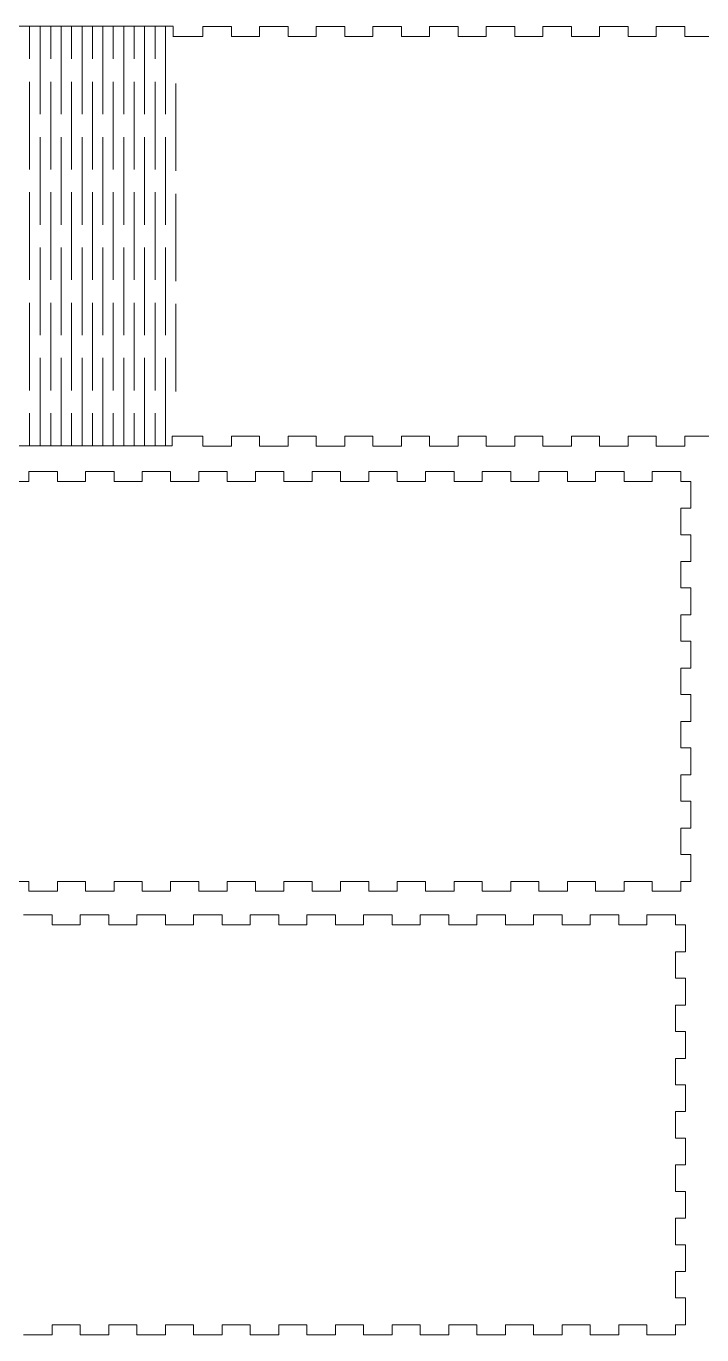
# Model space of a CAD drawing. Header units: millimetres. Extents: x -342 to 302, y -140 to 235.
# Drawn here: x -158.1 to 24.5, y -118.6 to 235 of the extents above; entities that cross this region are included whole.
import ezdxf

# ---------------------------------------------------------------- set-up
doc = ezdxf.new("R2010")
doc.units = ezdxf.units.MM
doc.header["$MEASUREMENT"] = 0
doc.layers.add('layer 1', color=7, linetype='Continuous')

msp = doc.modelspace()

# ---------------------------------------------------------------- linework, layer by layer
at = {"layer": 'layer 1', "lineweight": 9}
for points in [[(-118.3406, 234.9803), (-118.3406, 234.9803), (-299.1552, 234.9803), (-299.1552, 234.9803)], [(-110.3254, 234.9281), (-110.3254, 234.9281), (-110.3254, 232.2281), (-110.3254, 232.2281)], [(-102.6108, 234.9281), (-102.6108, 234.9281), (-110.3254, 234.9281), (-110.3254, 234.9281)], [(-102.6108, 232.2281), (-102.6108, 232.2281), (-102.6108, 234.9281), (-102.6108, 234.9281)], [(-95.0064, 234.9281), (-95.0064, 234.9281), (-95.0064, 232.2281), (-95.0064, 232.2281)], [(-87.2917, 234.9281), (-87.2917, 234.9281), (-95.0064, 234.9281), (-95.0064, 234.9281)], [(-87.2917, 232.2281), (-87.2917, 232.2281), (-87.2917, 234.9281), (-87.2917, 234.9281)], [(-79.687, 234.9281), (-79.687, 234.9281), (-79.687, 232.2281), (-79.687, 232.2281)], [(-71.9727, 234.9281), (-71.9727, 234.9281), (-79.687, 234.9281), (-79.687, 234.9281)], [(-71.9727, 232.2281), (-71.9727, 232.2281), (-71.9727, 234.9281), (-71.9727, 234.9281)], [(-64.3679, 234.9281), (-64.3679, 234.9281), (-64.3679, 232.2281), (-64.3679, 232.2281)], [(-56.6536, 234.9281), (-56.6536, 234.9281), (-64.3679, 234.9281), (-64.3679, 234.9281)], [(-56.6536, 232.2281), (-56.6536, 232.2281), (-56.6536, 234.9281), (-56.6536, 234.9281)], [(-49.0488, 234.9281), (-49.0488, 234.9281), (-49.0488, 232.2281), (-49.0488, 232.2281)], [(-41.3342, 234.9281), (-41.3342, 234.9281), (-49.0488, 234.9281), (-49.0488, 234.9281)], [(-41.3342, 232.2281), (-41.3342, 232.2281), (-41.3342, 234.9281), (-41.3342, 234.9281)], [(-33.7295, 234.9281), (-33.7295, 234.9281), (-33.7295, 232.2281), (-33.7295, 232.2281)], [(-26.0151, 234.9281), (-26.0151, 234.9281), (-33.7295, 234.9281), (-33.7295, 234.9281)], [(-26.0151, 232.2281), (-26.0151, 232.2281), (-26.0151, 234.9281), (-26.0151, 234.9281)], [(-18.4104, 234.9281), (-18.4104, 234.9281), (-18.4104, 232.2281), (-18.4104, 232.2281)], [(-10.6961, 234.9281), (-10.6961, 234.9281), (-18.4104, 234.9281), (-18.4104, 234.9281)], [(-10.6961, 232.2281), (-10.6961, 232.2281), (-10.6961, 234.9281), (-10.6961, 234.9281)], [(-3.0913, 234.9281), (-3.0913, 234.9281), (-3.0913, 232.2281), (-3.0913, 232.2281)], [(4.6233, 234.9281), (4.6233, 234.9281), (-3.0913, 234.9281), (-3.0913, 234.9281)], [(4.6233, 232.2281), (4.6233, 232.2281), (4.6233, 234.9281), (4.6233, 234.9281)], [(12.2277, 234.9281), (12.2277, 234.9281), (12.2277, 232.2281), (12.2277, 232.2281)], [(19.9423, 234.9281), (19.9423, 234.9281), (12.2277, 234.9281), (12.2277, 234.9281)], [(19.9423, 232.2281), (19.9423, 232.2281), (19.9423, 234.9281), (19.9423, 234.9281)], [(-110.3064, 232.2281), (-110.3064, 232.2281), (-118.3406, 232.2281), (-118.3406, 232.2281)], [(-95.0064, 232.2281), (-95.0064, 232.2281), (-102.6108, 232.2281), (-102.6108, 232.2281)], [(-79.687, 232.2281), (-79.687, 232.2281), (-87.2917, 232.2281), (-87.2917, 232.2281)], [(-64.3679, 232.2281), (-64.3679, 232.2281), (-71.9727, 232.2281), (-71.9727, 232.2281)], [(-49.0488, 232.2281), (-49.0488, 232.2281), (-56.6536, 232.2281), (-56.6536, 232.2281)], [(-33.7295, 232.2281), (-33.7295, 232.2281), (-41.3342, 232.2281), (-41.3342, 232.2281)], [(-18.4104, 232.2281), (-18.4104, 232.2281), (-26.0151, 232.2281), (-26.0151, 232.2281)], [(-3.0913, 232.2281), (-3.0913, 232.2281), (-10.6961, 232.2281), (-10.6961, 232.2281)], [(12.2277, 232.2281), (12.2277, 232.2281), (4.6233, 232.2281), (4.6233, 232.2281)], [(27.5471, 232.2281), (27.5471, 232.2281), (19.9423, 232.2281), (19.9423, 232.2281)], [(-118.5898, 124.2457), (-118.5898, 124.2457), (-110.3254, 124.2457), (-110.3254, 124.2457)], [(-110.3254, 124.1733), (-110.3254, 124.1733), (-110.3254, 121.4733), (-110.3254, 121.4733)], [(-102.6108, 121.4733), (-102.6108, 121.4733), (-102.6108, 124.1733), (-102.6108, 124.1733)], [(-102.6108, 124.1733), (-102.6108, 124.1733), (-95.0064, 124.1733), (-95.0064, 124.1733)], [(-95.0064, 124.1733), (-95.0064, 124.1733), (-95.0064, 121.4733), (-95.0064, 121.4733)], [(-87.2917, 121.4733), (-87.2917, 121.4733), (-87.2917, 124.1733), (-87.2917, 124.1733)], [(-87.2917, 124.1733), (-87.2917, 124.1733), (-79.687, 124.1733), (-79.687, 124.1733)], [(-79.687, 124.1733), (-79.687, 124.1733), (-79.687, 121.4733), (-79.687, 121.4733)], [(-71.9727, 121.4733), (-71.9727, 121.4733), (-71.9727, 124.1733), (-71.9727, 124.1733)], [(-71.9727, 124.1733), (-71.9727, 124.1733), (-64.3679, 124.1733), (-64.3679, 124.1733)], [(-64.3679, 124.1733), (-64.3679, 124.1733), (-64.3679, 121.4733), (-64.3679, 121.4733)], [(-56.6536, 121.4733), (-56.6536, 121.4733), (-56.6536, 124.1733), (-56.6536, 124.1733)], [(-56.6536, 124.1733), (-56.6536, 124.1733), (-49.0488, 124.1733), (-49.0488, 124.1733)], [(-49.0488, 124.1733), (-49.0488, 124.1733), (-49.0488, 121.4733), (-49.0488, 121.4733)], [(-41.3342, 121.4733), (-41.3342, 121.4733), (-41.3342, 124.1733), (-41.3342, 124.1733)], [(-41.3342, 124.1733), (-41.3342, 124.1733), (-33.7295, 124.1733), (-33.7295, 124.1733)], [(-33.7295, 124.1733), (-33.7295, 124.1733), (-33.7295, 121.4733), (-33.7295, 121.4733)], [(-26.0151, 121.4733), (-26.0151, 121.4733), (-26.0151, 124.1733), (-26.0151, 124.1733)], [(-26.0151, 124.1733), (-26.0151, 124.1733), (-18.4104, 124.1733), (-18.4104, 124.1733)], [(-18.4104, 124.1733), (-18.4104, 124.1733), (-18.4104, 121.4733), (-18.4104, 121.4733)], [(-10.6961, 121.4733), (-10.6961, 121.4733), (-10.6961, 124.1733), (-10.6961, 124.1733)], [(-10.6961, 124.1733), (-10.6961, 124.1733), (-3.0913, 124.1733), (-3.0913, 124.1733)], [(-3.0913, 124.1733), (-3.0913, 124.1733), (-3.0913, 121.4733), (-3.0913, 121.4733)], [(4.6233, 121.4733), (4.6233, 121.4733), (4.6233, 124.1733), (4.6233, 124.1733)], [(4.6233, 124.1733), (4.6233, 124.1733), (12.2277, 124.1733), (12.2277, 124.1733)], [(12.2277, 124.1733), (12.2277, 124.1733), (12.2277, 121.4733), (12.2277, 121.4733)], [(19.9423, 121.4733), (19.9423, 121.4733), (19.9423, 124.1733), (19.9423, 124.1733)], [(19.9423, 124.1733), (19.9423, 124.1733), (27.5471, 124.1733), (27.5471, 124.1733)], [(-299.1552, 121.6072), (-299.1552, 121.6072), (-118.5898, 121.6072), (-118.5898, 121.6072)], [(-110.3254, 121.4733), (-110.3254, 121.4733), (-102.6108, 121.4733), (-102.6108, 121.4733)], [(-95.0064, 121.4733), (-95.0064, 121.4733), (-87.2917, 121.4733), (-87.2917, 121.4733)], [(-79.687, 121.4733), (-79.687, 121.4733), (-71.9727, 121.4733), (-71.9727, 121.4733)], [(-64.3679, 121.4733), (-64.3679, 121.4733), (-56.6536, 121.4733), (-56.6536, 121.4733)], [(-49.0488, 121.4733), (-49.0488, 121.4733), (-41.3342, 121.4733), (-41.3342, 121.4733)], [(-33.7295, 121.4733), (-33.7295, 121.4733), (-26.0151, 121.4733), (-26.0151, 121.4733)], [(-18.4104, 121.4733), (-18.4104, 121.4733), (-10.6961, 121.4733), (-10.6961, 121.4733)], [(-3.0913, 121.4733), (-3.0913, 121.4733), (4.6233, 121.4733), (4.6233, 121.4733)], [(12.2277, 121.4733), (12.2277, 121.4733), (19.9423, 121.4733), (19.9423, 121.4733)], [(-157.3723, 114.6888), (-157.3723, 114.6888), (-149.6577, 114.6888), (-149.6577, 114.6888)], [(-157.3723, 111.9888), (-157.3723, 111.9888), (-157.3723, 114.6888), (-157.3723, 114.6888)], [(-149.6577, 114.6888), (-149.6577, 114.6888), (-149.6577, 111.9888), (-149.6577, 111.9888)], [(-142.0529, 114.6888), (-142.0529, 114.6888), (-134.3387, 114.6888), (-134.3387, 114.6888)], [(-142.0529, 111.9888), (-142.0529, 111.9888), (-142.0529, 114.6888), (-142.0529, 114.6888)], [(-134.3387, 114.6888), (-134.3387, 114.6888), (-134.3387, 111.9888), (-134.3387, 111.9888)], [(-126.7574, 114.6888), (-126.7574, 114.6888), (-119.0427, 114.6888), (-119.0427, 114.6888)], [(-126.7574, 111.9888), (-126.7574, 111.9888), (-126.7574, 114.6888), (-126.7574, 114.6888)], [(-119.0427, 114.6888), (-119.0427, 114.6888), (-119.0427, 111.9888), (-119.0427, 111.9888)], [(-111.4383, 114.6888), (-111.4383, 114.6888), (-103.7237, 114.6888), (-103.7237, 114.6888)], [(-111.4383, 111.9888), (-111.4383, 111.9888), (-111.4383, 114.6888), (-111.4383, 114.6888)], [(-103.7237, 114.6888), (-103.7237, 114.6888), (-103.7237, 111.9888), (-103.7237, 111.9888)], [(-96.1189, 114.6888), (-96.1189, 114.6888), (-88.4046, 114.6888), (-88.4046, 114.6888)], [(-96.1189, 111.9888), (-96.1189, 111.9888), (-96.1189, 114.6888), (-96.1189, 114.6888)], [(-88.4046, 114.6888), (-88.4046, 114.6888), (-88.4046, 111.9888), (-88.4046, 111.9888)], [(-80.7998, 114.6888), (-80.7998, 114.6888), (-73.0856, 114.6888), (-73.0856, 114.6888)], [(-80.7998, 111.9888), (-80.7998, 111.9888), (-80.7998, 114.6888), (-80.7998, 114.6888)], [(-73.0856, 114.6888), (-73.0856, 114.6888), (-73.0856, 111.9888), (-73.0856, 111.9888)], [(-65.4808, 114.6888), (-65.4808, 114.6888), (-57.7661, 114.6888), (-57.7661, 114.6888)], [(-65.4808, 111.9888), (-65.4808, 111.9888), (-65.4808, 114.6888), (-65.4808, 114.6888)], [(-57.7661, 114.6888), (-57.7661, 114.6888), (-57.7661, 111.9888), (-57.7661, 111.9888)], [(-50.1614, 114.6888), (-50.1614, 114.6888), (-42.4472, 114.6888), (-42.4472, 114.6888)], [(-50.1614, 111.9888), (-50.1614, 111.9888), (-50.1614, 114.6888), (-50.1614, 114.6888)], [(-42.4472, 114.6888), (-42.4472, 114.6888), (-42.4472, 111.9888), (-42.4472, 111.9888)], [(-34.8423, 114.6888), (-34.8423, 114.6888), (-27.1281, 114.6888), (-27.1281, 114.6888)], [(-34.8423, 111.9888), (-34.8423, 111.9888), (-34.8423, 114.6888), (-34.8423, 114.6888)], [(-27.1281, 114.6888), (-27.1281, 114.6888), (-27.1281, 111.9888), (-27.1281, 111.9888)], [(-19.5233, 114.6888), (-19.5233, 114.6888), (-11.8087, 114.6888), (-11.8087, 114.6888)], [(-19.5233, 111.9888), (-19.5233, 111.9888), (-19.5233, 114.6888), (-19.5233, 114.6888)], [(-11.8087, 114.6888), (-11.8087, 114.6888), (-11.8087, 111.9888), (-11.8087, 111.9888)], [(-4.2043, 114.6888), (-4.2043, 114.6888), (3.5104, 114.6888), (3.5104, 114.6888)], [(-4.2043, 111.9888), (-4.2043, 111.9888), (-4.2043, 114.6888), (-4.2043, 114.6888)], [(3.5104, 114.6888), (3.5104, 114.6888), (3.5104, 111.9888), (3.5104, 111.9888)], [(11.1152, 114.6888), (11.1152, 114.6888), (18.8294, 114.6888), (18.8294, 114.6888)], [(11.1152, 111.9888), (11.1152, 111.9888), (11.1152, 114.6888), (11.1152, 114.6888)], [(18.8294, 114.6888), (18.8294, 114.6888), (18.8294, 111.9888), (18.8294, 111.9888)], [(-164.9768, 111.9888), (-164.9768, 111.9888), (-157.3723, 111.9888), (-157.3723, 111.9888)], [(-149.6577, 111.9888), (-149.6577, 111.9888), (-142.0529, 111.9888), (-142.0529, 111.9888)], [(-134.3387, 111.9888), (-134.3387, 111.9888), (-126.7339, 111.9888), (-126.7339, 111.9888)], [(-119.0427, 111.9888), (-119.0427, 111.9888), (-111.4383, 111.9888), (-111.4383, 111.9888)], [(-103.7237, 111.9888), (-103.7237, 111.9888), (-96.1189, 111.9888), (-96.1189, 111.9888)], [(-88.4046, 111.9888), (-88.4046, 111.9888), (-80.7998, 111.9888), (-80.7998, 111.9888)], [(-73.0856, 111.9888), (-73.0856, 111.9888), (-65.4808, 111.9888), (-65.4808, 111.9888)], [(-57.7661, 111.9888), (-57.7661, 111.9888), (-50.1614, 111.9888), (-50.1614, 111.9888)], [(-42.4472, 111.9888), (-42.4472, 111.9888), (-34.8423, 111.9888), (-34.8423, 111.9888)], [(-27.1281, 111.9888), (-27.1281, 111.9888), (-19.5233, 111.9888), (-19.5233, 111.9888)], [(-11.8087, 111.9888), (-11.8087, 111.9888), (-4.2043, 111.9888), (-4.2043, 111.9888)], [(3.5104, 111.9888), (3.5104, 111.9888), (11.1152, 111.9888), (11.1152, 111.9888)], [(18.8294, 111.9888), (18.8294, 111.9888), (21.5294, 111.9888), (21.5294, 111.9888)], [(21.5294, 111.9888), (21.5294, 111.9888), (21.5294, 104.7339), (21.5294, 104.7339)], [(21.5294, 104.7339), (21.5294, 104.7339), (18.8294, 104.7339), (18.8294, 104.7339)], [(18.8294, 104.7339), (18.8294, 104.7339), (18.8294, 97.5889), (18.8294, 97.5889)], [(18.8294, 97.5889), (18.8294, 97.5889), (21.5294, 97.5889), (21.5294, 97.5889)], [(21.5294, 97.5889), (21.5294, 97.5889), (21.5294, 90.334), (21.5294, 90.334)], [(21.5294, 90.334), (21.5294, 90.334), (18.8294, 90.334), (18.8294, 90.334)], [(18.8294, 90.334), (18.8294, 90.334), (18.8294, 83.189), (18.8294, 83.189)], [(18.8294, 83.189), (18.8294, 83.189), (21.5294, 83.189), (21.5294, 83.189)], [(21.5294, 83.189), (21.5294, 83.189), (21.5294, 75.9341), (21.5294, 75.9341)], [(21.5294, 75.9341), (21.5294, 75.9341), (18.8294, 75.9341), (18.8294, 75.9341)], [(18.8294, 75.9341), (18.8294, 75.9341), (18.8294, 68.7888), (18.8294, 68.7888)], [(18.8294, 68.7888), (18.8294, 68.7888), (21.5294, 68.7888), (21.5294, 68.7888)], [(21.5294, 68.7888), (21.5294, 68.7888), (21.5294, 61.5342), (21.5294, 61.5342)], [(21.5294, 61.5342), (21.5294, 61.5342), (18.8294, 61.5342), (18.8294, 61.5342)], [(18.8294, 61.5342), (18.8294, 61.5342), (18.8294, 54.3889), (18.8294, 54.3889)], [(18.8294, 54.3889), (18.8294, 54.3889), (21.5294, 54.3889), (21.5294, 54.3889)], [(21.5294, 54.3889), (21.5294, 54.3889), (21.5294, 47.134), (21.5294, 47.134)], [(21.5294, 47.134), (21.5294, 47.134), (18.8294, 47.134), (18.8294, 47.134)], [(18.8294, 47.134), (18.8294, 47.134), (18.8294, 39.989), (18.8294, 39.989)], [(18.8294, 39.989), (18.8294, 39.989), (21.5294, 39.989), (21.5294, 39.989)], [(21.5294, 39.989), (21.5294, 39.989), (21.5294, 32.7341), (21.5294, 32.7341)], [(21.5294, 32.7341), (21.5294, 32.7341), (18.8294, 32.7341), (18.8294, 32.7341)], [(18.8294, 32.7341), (18.8294, 32.7341), (18.8294, 25.5888), (18.8294, 25.5888)], [(18.8294, 25.5888), (18.8294, 25.5888), (21.5294, 25.5888), (21.5294, 25.5888)], [(21.5294, 25.5888), (21.5294, 25.5888), (21.5294, 18.3342), (21.5294, 18.3342)], [(21.5294, 18.3342), (21.5294, 18.3342), (18.8294, 18.3342), (18.8294, 18.3342)], [(18.8294, 18.3342), (18.8294, 18.3342), (18.8294, 11.1889), (18.8294, 11.1889)], [(18.8294, 11.1889), (18.8294, 11.1889), (21.5294, 11.1889), (21.5294, 11.1889)], [(21.5294, 11.1889), (21.5294, 11.1889), (21.5294, 3.934), (21.5294, 3.934)], [(-157.3723, 3.934), (-157.3723, 3.934), (-164.9768, 3.934), (-164.9768, 3.934)], [(-157.3723, 1.234), (-157.3723, 1.234), (-157.3723, 3.934), (-157.3723, 3.934)], [(-142.0529, 3.934), (-142.0529, 3.934), (-149.6577, 3.934), (-149.6577, 3.934)], [(-149.6577, 3.934), (-149.6577, 3.934), (-149.6577, 1.234), (-149.6577, 1.234)], [(-142.0529, 1.234), (-142.0529, 1.234), (-142.0529, 3.934), (-142.0529, 3.934)], [(-126.7339, 3.934), (-126.7339, 3.934), (-134.3387, 3.934), (-134.3387, 3.934)], [(-134.3387, 3.934), (-134.3387, 3.934), (-134.3387, 1.234), (-134.3387, 1.234)], [(-126.7574, 1.234), (-126.7574, 1.234), (-126.7574, 3.934), (-126.7574, 3.934)], [(-111.4383, 3.934), (-111.4383, 3.934), (-119.0427, 3.934), (-119.0427, 3.934)], [(-119.0427, 3.934), (-119.0427, 3.934), (-119.0427, 1.234), (-119.0427, 1.234)], [(-111.4383, 1.234), (-111.4383, 1.234), (-111.4383, 3.934), (-111.4383, 3.934)], [(-96.1189, 3.934), (-96.1189, 3.934), (-103.7237, 3.934), (-103.7237, 3.934)], [(-103.7237, 3.934), (-103.7237, 3.934), (-103.7237, 1.234), (-103.7237, 1.234)], [(-96.1189, 1.234), (-96.1189, 1.234), (-96.1189, 3.934), (-96.1189, 3.934)], [(-80.7998, 3.934), (-80.7998, 3.934), (-88.4046, 3.934), (-88.4046, 3.934)], [(-88.4046, 3.934), (-88.4046, 3.934), (-88.4046, 1.234), (-88.4046, 1.234)], [(-80.7998, 1.234), (-80.7998, 1.234), (-80.7998, 3.934), (-80.7998, 3.934)], [(-65.4808, 3.934), (-65.4808, 3.934), (-73.0856, 3.934), (-73.0856, 3.934)], [(-73.0856, 3.934), (-73.0856, 3.934), (-73.0856, 1.234), (-73.0856, 1.234)], [(-65.4808, 1.234), (-65.4808, 1.234), (-65.4808, 3.934), (-65.4808, 3.934)], [(-50.1614, 3.934), (-50.1614, 3.934), (-57.7661, 3.934), (-57.7661, 3.934)], [(-57.7661, 3.934), (-57.7661, 3.934), (-57.7661, 1.234), (-57.7661, 1.234)], [(-50.1614, 1.234), (-50.1614, 1.234), (-50.1614, 3.934), (-50.1614, 3.934)], [(-34.8423, 3.934), (-34.8423, 3.934), (-42.4472, 3.934), (-42.4472, 3.934)], [(-42.4472, 3.934), (-42.4472, 3.934), (-42.4472, 1.234), (-42.4472, 1.234)], [(-34.8423, 1.234), (-34.8423, 1.234), (-34.8423, 3.934), (-34.8423, 3.934)], [(-19.5233, 3.934), (-19.5233, 3.934), (-27.1281, 3.934), (-27.1281, 3.934)], [(-27.1281, 3.934), (-27.1281, 3.934), (-27.1281, 1.234), (-27.1281, 1.234)], [(-19.5233, 1.234), (-19.5233, 1.234), (-19.5233, 3.934), (-19.5233, 3.934)], [(-4.2043, 3.934), (-4.2043, 3.934), (-11.8087, 3.934), (-11.8087, 3.934)], [(-11.8087, 3.934), (-11.8087, 3.934), (-11.8087, 1.234), (-11.8087, 1.234)], [(-4.2043, 1.234), (-4.2043, 1.234), (-4.2043, 3.934), (-4.2043, 3.934)], [(11.1152, 3.934), (11.1152, 3.934), (3.5104, 3.934), (3.5104, 3.934)], [(3.5104, 3.934), (3.5104, 3.934), (3.5104, 1.234), (3.5104, 1.234)], [(11.1152, 1.234), (11.1152, 1.234), (11.1152, 3.934), (11.1152, 3.934)], [(21.5294, 3.934), (21.5294, 3.934), (18.8294, 3.934), (18.8294, 3.934)], [(18.8294, 3.934), (18.8294, 3.934), (18.8294, 1.234), (18.8294, 1.234)], [(-149.6577, 1.234), (-149.6577, 1.234), (-157.3723, 1.234), (-157.3723, 1.234)], [(-134.3387, 1.234), (-134.3387, 1.234), (-142.0529, 1.234), (-142.0529, 1.234)], [(-119.0427, 1.234), (-119.0427, 1.234), (-126.7574, 1.234), (-126.7574, 1.234)], [(-103.7237, 1.234), (-103.7237, 1.234), (-111.4383, 1.234), (-111.4383, 1.234)], [(-88.4046, 1.234), (-88.4046, 1.234), (-96.1189, 1.234), (-96.1189, 1.234)], [(-73.0856, 1.234), (-73.0856, 1.234), (-80.7998, 1.234), (-80.7998, 1.234)], [(-57.7661, 1.234), (-57.7661, 1.234), (-65.4808, 1.234), (-65.4808, 1.234)], [(-42.4472, 1.234), (-42.4472, 1.234), (-50.1614, 1.234), (-50.1614, 1.234)], [(-27.1281, 1.234), (-27.1281, 1.234), (-34.8423, 1.234), (-34.8423, 1.234)], [(-11.8087, 1.234), (-11.8087, 1.234), (-19.5233, 1.234), (-19.5233, 1.234)], [(3.5104, 1.234), (3.5104, 1.234), (-4.2043, 1.234), (-4.2043, 1.234)], [(18.8294, 1.234), (18.8294, 1.234), (11.1152, 1.234), (11.1152, 1.234)], [(-151.0828, -5.1336), (-151.0828, -5.1336), (-158.7974, -5.1336), (-158.7974, -5.1336)], [(-151.0828, -7.8336), (-151.0828, -7.8336), (-151.0828, -5.1336), (-151.0828, -5.1336)], [(-143.4781, -5.1336), (-143.4781, -5.1336), (-143.4781, -7.8336), (-143.4781, -7.8336)], [(-135.7638, -5.1336), (-135.7638, -5.1336), (-143.4781, -5.1336), (-143.4781, -5.1336)], [(-135.7638, -7.8336), (-135.7638, -7.8336), (-135.7638, -5.1336), (-135.7638, -5.1336)], [(-128.1825, -5.1336), (-128.1825, -5.1336), (-128.1825, -7.8336), (-128.1825, -7.8336)], [(-120.4679, -5.1336), (-120.4679, -5.1336), (-128.1825, -5.1336), (-128.1825, -5.1336)], [(-120.4679, -7.8336), (-120.4679, -7.8336), (-120.4679, -5.1336), (-120.4679, -5.1336)], [(-112.8634, -5.1336), (-112.8634, -5.1336), (-112.8634, -7.8336), (-112.8634, -7.8336)], [(-105.1488, -5.1336), (-105.1488, -5.1336), (-112.8634, -5.1336), (-112.8634, -5.1336)], [(-105.1488, -7.8336), (-105.1488, -7.8336), (-105.1488, -5.1336), (-105.1488, -5.1336)], [(-97.5441, -5.1336), (-97.5441, -5.1336), (-97.5441, -7.8336), (-97.5441, -7.8336)], [(-89.8297, -5.1336), (-89.8297, -5.1336), (-97.5441, -5.1336), (-97.5441, -5.1336)], [(-89.8297, -7.8336), (-89.8297, -7.8336), (-89.8297, -5.1336), (-89.8297, -5.1336)], [(-82.225, -5.1336), (-82.225, -5.1336), (-82.225, -7.8336), (-82.225, -7.8336)], [(-74.5107, -5.1336), (-74.5107, -5.1336), (-82.225, -5.1336), (-82.225, -5.1336)], [(-74.5107, -7.8336), (-74.5107, -7.8336), (-74.5107, -5.1336), (-74.5107, -5.1336)], [(-66.9059, -5.1336), (-66.9059, -5.1336), (-66.9059, -7.8336), (-66.9059, -7.8336)], [(-59.1913, -5.1336), (-59.1913, -5.1336), (-66.9059, -5.1336), (-66.9059, -5.1336)], [(-59.1913, -7.8336), (-59.1913, -7.8336), (-59.1913, -5.1336), (-59.1913, -5.1336)], [(-51.5865, -5.1336), (-51.5865, -5.1336), (-51.5865, -7.8336), (-51.5865, -7.8336)], [(-43.8723, -5.1336), (-43.8723, -5.1336), (-51.5865, -5.1336), (-51.5865, -5.1336)], [(-43.8723, -7.8336), (-43.8723, -7.8336), (-43.8723, -5.1336), (-43.8723, -5.1336)], [(-36.2675, -5.1336), (-36.2675, -5.1336), (-36.2675, -7.8336), (-36.2675, -7.8336)], [(-28.5532, -5.1336), (-28.5532, -5.1336), (-36.2675, -5.1336), (-36.2675, -5.1336)], [(-28.5532, -7.8336), (-28.5532, -7.8336), (-28.5532, -5.1336), (-28.5532, -5.1336)], [(-20.9485, -5.1336), (-20.9485, -5.1336), (-20.9485, -7.8336), (-20.9485, -7.8336)], [(-13.2339, -5.1336), (-13.2339, -5.1336), (-20.9485, -5.1336), (-20.9485, -5.1336)], [(-13.2339, -7.8336), (-13.2339, -7.8336), (-13.2339, -5.1336), (-13.2339, -5.1336)], [(-5.6294, -5.1336), (-5.6294, -5.1336), (-5.6294, -7.8336), (-5.6294, -7.8336)], [(2.0852, -5.1336), (2.0852, -5.1336), (-5.6294, -5.1336), (-5.6294, -5.1336)], [(2.0852, -7.8336), (2.0852, -7.8336), (2.0852, -5.1336), (2.0852, -5.1336)], [(9.69, -5.1336), (9.69, -5.1336), (9.69, -7.8336), (9.69, -7.8336)], [(17.4043, -5.1336), (17.4043, -5.1336), (9.69, -5.1336), (9.69, -5.1336)], [(17.4043, -7.8336), (17.4043, -7.8336), (17.4043, -5.1336), (17.4043, -5.1336)], [(-143.4781, -7.8336), (-143.4781, -7.8336), (-151.0828, -7.8336), (-151.0828, -7.8336)], [(-128.159, -7.8336), (-128.159, -7.8336), (-135.7638, -7.8336), (-135.7638, -7.8336)], [(-112.8634, -7.8336), (-112.8634, -7.8336), (-120.4679, -7.8336), (-120.4679, -7.8336)], [(-97.5441, -7.8336), (-97.5441, -7.8336), (-105.1488, -7.8336), (-105.1488, -7.8336)], [(-82.225, -7.8336), (-82.225, -7.8336), (-89.8297, -7.8336), (-89.8297, -7.8336)], [(-66.9059, -7.8336), (-66.9059, -7.8336), (-74.5107, -7.8336), (-74.5107, -7.8336)], [(-51.5865, -7.8336), (-51.5865, -7.8336), (-59.1913, -7.8336), (-59.1913, -7.8336)], [(-36.2675, -7.8336), (-36.2675, -7.8336), (-43.8723, -7.8336), (-43.8723, -7.8336)], [(-20.9485, -7.8336), (-20.9485, -7.8336), (-28.5532, -7.8336), (-28.5532, -7.8336)], [(-5.6294, -7.8336), (-5.6294, -7.8336), (-13.2339, -7.8336), (-13.2339, -7.8336)], [(9.69, -7.8336), (9.69, -7.8336), (2.0852, -7.8336), (2.0852, -7.8336)], [(20.1043, -7.8336), (20.1043, -7.8336), (17.4043, -7.8336), (17.4043, -7.8336)], [(20.1043, -15.0885), (20.1043, -15.0885), (20.1043, -7.8336), (20.1043, -7.8336)], [(17.4043, -22.2338), (17.4043, -22.2338), (17.4043, -15.0885), (17.4043, -15.0885)], [(17.4043, -15.0885), (17.4043, -15.0885), (20.1043, -15.0885), (20.1043, -15.0885)], [(20.1043, -22.2338), (20.1043, -22.2338), (17.4043, -22.2338), (17.4043, -22.2338)], [(20.1043, -29.4885), (20.1043, -29.4885), (20.1043, -22.2338), (20.1043, -22.2338)], [(17.4043, -36.6337), (17.4043, -36.6337), (17.4043, -29.4885), (17.4043, -29.4885)], [(17.4043, -29.4885), (17.4043, -29.4885), (20.1043, -29.4885), (20.1043, -29.4885)], [(20.1043, -36.6337), (20.1043, -36.6337), (17.4043, -36.6337), (17.4043, -36.6337)], [(20.1043, -43.8886), (20.1043, -43.8886), (20.1043, -36.6337), (20.1043, -36.6337)], [(17.4043, -51.0337), (17.4043, -51.0337), (17.4043, -43.8886), (17.4043, -43.8886)], [(17.4043, -43.8886), (17.4043, -43.8886), (20.1043, -43.8886), (20.1043, -43.8886)], [(20.1043, -51.0337), (20.1043, -51.0337), (17.4043, -51.0337), (17.4043, -51.0337)], [(20.1043, -58.2886), (20.1043, -58.2886), (20.1043, -51.0337), (20.1043, -51.0337)], [(17.4043, -65.4338), (17.4043, -65.4338), (17.4043, -58.2886), (17.4043, -58.2886)], [(17.4043, -58.2886), (17.4043, -58.2886), (20.1043, -58.2886), (20.1043, -58.2886)], [(20.1043, -65.4338), (20.1043, -65.4338), (17.4043, -65.4338), (17.4043, -65.4338)], [(20.1043, -72.6885), (20.1043, -72.6885), (20.1043, -65.4338), (20.1043, -65.4338)], [(17.4043, -79.8337), (17.4043, -79.8337), (17.4043, -72.6885), (17.4043, -72.6885)], [(17.4043, -72.6885), (17.4043, -72.6885), (20.1043, -72.6885), (20.1043, -72.6885)], [(20.1043, -79.8337), (20.1043, -79.8337), (17.4043, -79.8337), (17.4043, -79.8337)], [(20.1043, -87.0886), (20.1043, -87.0886), (20.1043, -79.8337), (20.1043, -79.8337)], [(17.4043, -94.2337), (17.4043, -94.2337), (17.4043, -87.0886), (17.4043, -87.0886)], [(17.4043, -87.0886), (17.4043, -87.0886), (20.1043, -87.0886), (20.1043, -87.0886)], [(20.1043, -94.2337), (20.1043, -94.2337), (17.4043, -94.2337), (17.4043, -94.2337)], [(20.1043, -101.4886), (20.1043, -101.4886), (20.1043, -94.2337), (20.1043, -94.2337)], [(17.4043, -108.6336), (17.4043, -108.6336), (17.4043, -101.4886), (17.4043, -101.4886)], [(17.4043, -101.4886), (17.4043, -101.4886), (20.1043, -101.4886), (20.1043, -101.4886)], [(20.1043, -108.6336), (20.1043, -108.6336), (17.4043, -108.6336), (17.4043, -108.6336)], [(20.1043, -115.8885), (20.1043, -115.8885), (20.1043, -108.6336), (20.1043, -108.6336)], [(-151.0828, -118.5885), (-151.0828, -118.5885), (-151.0828, -115.8885), (-151.0828, -115.8885)], [(-151.0828, -115.8885), (-151.0828, -115.8885), (-143.4781, -115.8885), (-143.4781, -115.8885)], [(-143.4781, -115.8885), (-143.4781, -115.8885), (-143.4781, -118.5885), (-143.4781, -118.5885)], [(-135.7638, -118.5885), (-135.7638, -118.5885), (-135.7638, -115.8885), (-135.7638, -115.8885)], [(-135.7638, -115.8885), (-135.7638, -115.8885), (-128.159, -115.8885), (-128.159, -115.8885)], [(-128.1825, -115.8885), (-128.1825, -115.8885), (-128.1825, -118.5885), (-128.1825, -118.5885)], [(-120.4679, -118.5885), (-120.4679, -118.5885), (-120.4679, -115.8885), (-120.4679, -115.8885)], [(-120.4679, -115.8885), (-120.4679, -115.8885), (-112.8634, -115.8885), (-112.8634, -115.8885)], [(-112.8634, -115.8885), (-112.8634, -115.8885), (-112.8634, -118.5885), (-112.8634, -118.5885)], [(-105.1488, -118.5885), (-105.1488, -118.5885), (-105.1488, -115.8885), (-105.1488, -115.8885)], [(-105.1488, -115.8885), (-105.1488, -115.8885), (-97.5441, -115.8885), (-97.5441, -115.8885)], [(-97.5441, -115.8885), (-97.5441, -115.8885), (-97.5441, -118.5885), (-97.5441, -118.5885)], [(-89.8297, -118.5885), (-89.8297, -118.5885), (-89.8297, -115.8885), (-89.8297, -115.8885)], [(-89.8297, -115.8885), (-89.8297, -115.8885), (-82.225, -115.8885), (-82.225, -115.8885)], [(-82.225, -115.8885), (-82.225, -115.8885), (-82.225, -118.5885), (-82.225, -118.5885)], [(-74.5107, -118.5885), (-74.5107, -118.5885), (-74.5107, -115.8885), (-74.5107, -115.8885)], [(-74.5107, -115.8885), (-74.5107, -115.8885), (-66.9059, -115.8885), (-66.9059, -115.8885)], [(-66.9059, -115.8885), (-66.9059, -115.8885), (-66.9059, -118.5885), (-66.9059, -118.5885)], [(-59.1913, -118.5885), (-59.1913, -118.5885), (-59.1913, -115.8885), (-59.1913, -115.8885)], [(-59.1913, -115.8885), (-59.1913, -115.8885), (-51.5865, -115.8885), (-51.5865, -115.8885)], [(-51.5865, -115.8885), (-51.5865, -115.8885), (-51.5865, -118.5885), (-51.5865, -118.5885)], [(-43.8723, -118.5885), (-43.8723, -118.5885), (-43.8723, -115.8885), (-43.8723, -115.8885)], [(-43.8723, -115.8885), (-43.8723, -115.8885), (-36.2675, -115.8885), (-36.2675, -115.8885)], [(-36.2675, -115.8885), (-36.2675, -115.8885), (-36.2675, -118.5885), (-36.2675, -118.5885)], [(-28.5532, -118.5885), (-28.5532, -118.5885), (-28.5532, -115.8885), (-28.5532, -115.8885)], [(-28.5532, -115.8885), (-28.5532, -115.8885), (-20.9485, -115.8885), (-20.9485, -115.8885)], [(-20.9485, -115.8885), (-20.9485, -115.8885), (-20.9485, -118.5885), (-20.9485, -118.5885)], [(-13.2339, -118.5885), (-13.2339, -118.5885), (-13.2339, -115.8885), (-13.2339, -115.8885)], [(-13.2339, -115.8885), (-13.2339, -115.8885), (-5.6294, -115.8885), (-5.6294, -115.8885)], [(-5.6294, -115.8885), (-5.6294, -115.8885), (-5.6294, -118.5885), (-5.6294, -118.5885)], [(2.0852, -118.5885), (2.0852, -118.5885), (2.0852, -115.8885), (2.0852, -115.8885)], [(2.0852, -115.8885), (2.0852, -115.8885), (9.69, -115.8885), (9.69, -115.8885)], [(9.69, -115.8885), (9.69, -115.8885), (9.69, -118.5885), (9.69, -118.5885)], [(17.4043, -118.5885), (17.4043, -118.5885), (17.4043, -115.8885), (17.4043, -115.8885)], [(17.4043, -115.8885), (17.4043, -115.8885), (20.1043, -115.8885), (20.1043, -115.8885)], [(-158.7974, -118.5885), (-158.7974, -118.5885), (-151.0828, -118.5885), (-151.0828, -118.5885)], [(-143.4781, -118.5885), (-143.4781, -118.5885), (-135.7638, -118.5885), (-135.7638, -118.5885)], [(-128.1825, -118.5885), (-128.1825, -118.5885), (-120.4679, -118.5885), (-120.4679, -118.5885)], [(-112.8634, -118.5885), (-112.8634, -118.5885), (-105.1488, -118.5885), (-105.1488, -118.5885)], [(-97.5441, -118.5885), (-97.5441, -118.5885), (-89.8297, -118.5885), (-89.8297, -118.5885)], [(-82.225, -118.5885), (-82.225, -118.5885), (-74.5107, -118.5885), (-74.5107, -118.5885)], [(-66.9059, -118.5885), (-66.9059, -118.5885), (-59.1913, -118.5885), (-59.1913, -118.5885)], [(-51.5865, -118.5885), (-51.5865, -118.5885), (-43.8723, -118.5885), (-43.8723, -118.5885)], [(-36.2675, -118.5885), (-36.2675, -118.5885), (-28.5532, -118.5885), (-28.5532, -118.5885)], [(-20.9485, -118.5885), (-20.9485, -118.5885), (-13.2339, -118.5885), (-13.2339, -118.5885)], [(-5.6294, -118.5885), (-5.6294, -118.5885), (2.0852, -118.5885), (2.0852, -118.5885)], [(9.69, -118.5885), (9.69, -118.5885), (17.4043, -118.5885), (17.4043, -118.5885)]]:
    msp.add_open_spline(points, degree=3, dxfattribs=at)
at = {"layer": 'layer 1', "color": 250, "lineweight": 9}
for points in [[(-157.1929, 226.1168), (-157.1929, 226.1168), (-157.1929, 234.8645), (-157.1929, 234.8645)], [(-154.2694, 211.1942), (-154.2694, 211.1942), (-154.2694, 234.8645), (-154.2694, 234.8645)], [(-151.45, 226.1168), (-151.45, 226.1168), (-151.45, 234.8645), (-151.45, 234.8645)], [(-148.6305, 211.1942), (-148.6305, 211.1942), (-148.6305, 234.8645), (-148.6305, 234.8645)], [(-145.8111, 226.1168), (-145.8111, 226.1168), (-145.8111, 234.8645), (-145.8111, 234.8645)], [(-142.9917, 211.1942), (-142.9917, 211.1942), (-142.9917, 234.8645), (-142.9917, 234.8645)], [(-140.1741, 226.1168), (-140.1741, 226.1168), (-140.1741, 234.8645), (-140.1741, 234.8645)], [(-137.3546, 211.1942), (-137.3546, 211.1942), (-137.3546, 234.8645), (-137.3546, 234.8645)], [(-134.5352, 226.1168), (-134.5352, 226.1168), (-134.5352, 234.8645), (-134.5352, 234.8645)], [(-131.7158, 211.1942), (-131.7158, 211.1942), (-131.7158, 234.8645), (-131.7158, 234.8645)], [(-128.8964, 226.1168), (-128.8964, 226.1168), (-128.8964, 234.8645), (-128.8964, 234.8645)], [(-126.077, 211.1942), (-126.077, 211.1942), (-126.077, 234.8645), (-126.077, 234.8645)], [(-123.2593, 226.1168), (-123.2593, 226.1168), (-123.2593, 234.8645), (-123.2593, 234.8645)], [(-120.4399, 211.1942), (-120.4399, 211.1942), (-120.4399, 234.8645), (-120.4399, 234.8645)], [(-118.3405, 232.1343), (-118.3405, 232.1343), (-118.3405, 234.9285), (-118.3405, 234.9285)], [(-157.1929, 196.2717), (-157.1929, 196.2717), (-157.1929, 219.942), (-157.1929, 219.942)], [(-151.45, 196.2717), (-151.45, 196.2717), (-151.45, 219.942), (-151.45, 219.942)], [(-145.8111, 196.2717), (-145.8111, 196.2717), (-145.8111, 219.942), (-145.8111, 219.942)], [(-140.1741, 196.2717), (-140.1741, 196.2717), (-140.1741, 219.942), (-140.1741, 219.942)], [(-134.5352, 196.2717), (-134.5352, 196.2717), (-134.5352, 219.942), (-134.5352, 219.942)], [(-128.8964, 196.2717), (-128.8964, 196.2717), (-128.8964, 219.942), (-128.8964, 219.942)], [(-123.2593, 196.2717), (-123.2593, 196.2717), (-123.2593, 219.942), (-123.2593, 219.942)], [(-117.6205, 195.8738), (-117.6205, 195.8738), (-117.6205, 219.4954), (-117.6205, 219.4954)], [(-154.2694, 181.3491), (-154.2694, 181.3491), (-154.2694, 205.0194), (-154.2694, 205.0194)], [(-148.6305, 181.3491), (-148.6305, 181.3491), (-148.6305, 205.0194), (-148.6305, 205.0194)], [(-142.9917, 181.3491), (-142.9917, 181.3491), (-142.9917, 205.0194), (-142.9917, 205.0194)], [(-137.3546, 181.3491), (-137.3546, 181.3491), (-137.3546, 205.0194), (-137.3546, 205.0194)], [(-131.7158, 181.3491), (-131.7158, 181.3491), (-131.7158, 205.0194), (-131.7158, 205.0194)], [(-126.077, 181.3491), (-126.077, 181.3491), (-126.077, 205.0194), (-126.077, 205.0194)], [(-120.4399, 181.3491), (-120.4399, 181.3491), (-120.4399, 205.0194), (-120.4399, 205.0194)], [(-157.1929, 166.4266), (-157.1929, 166.4266), (-157.1929, 190.0968), (-157.1929, 190.0968)], [(-151.45, 166.4266), (-151.45, 166.4266), (-151.45, 190.0968), (-151.45, 190.0968)], [(-145.8111, 166.4266), (-145.8111, 166.4266), (-145.8111, 190.0968), (-145.8111, 190.0968)], [(-140.1741, 166.4266), (-140.1741, 166.4266), (-140.1741, 190.0968), (-140.1741, 190.0968)], [(-134.5352, 166.4266), (-134.5352, 166.4266), (-134.5352, 190.0968), (-134.5352, 190.0968)], [(-128.8964, 166.4266), (-128.8964, 166.4266), (-128.8964, 190.0968), (-128.8964, 190.0968)], [(-123.2593, 166.4266), (-123.2593, 166.4266), (-123.2593, 190.0968), (-123.2593, 190.0968)], [(-117.6205, 166.0901), (-117.6205, 166.0901), (-117.6205, 189.7117), (-117.6205, 189.7117)], [(-154.2694, 151.504), (-154.2694, 151.504), (-154.2694, 175.1743), (-154.2694, 175.1743)], [(-148.6305, 151.504), (-148.6305, 151.504), (-148.6305, 175.1743), (-148.6305, 175.1743)], [(-142.9917, 151.504), (-142.9917, 151.504), (-142.9917, 175.1743), (-142.9917, 175.1743)], [(-137.3546, 151.504), (-137.3546, 151.504), (-137.3546, 175.1743), (-137.3546, 175.1743)], [(-131.7158, 151.504), (-131.7158, 151.504), (-131.7158, 175.1743), (-131.7158, 175.1743)], [(-126.077, 151.504), (-126.077, 151.504), (-126.077, 175.1743), (-126.077, 175.1743)], [(-120.4399, 151.504), (-120.4399, 151.504), (-120.4399, 175.1743), (-120.4399, 175.1743)], [(-157.1929, 136.5815), (-157.1929, 136.5815), (-157.1929, 160.2517), (-157.1929, 160.2517)], [(-151.45, 136.5815), (-151.45, 136.5815), (-151.45, 160.2517), (-151.45, 160.2517)], [(-145.8111, 136.5815), (-145.8111, 136.5815), (-145.8111, 160.2517), (-145.8111, 160.2517)], [(-140.1741, 136.5815), (-140.1741, 136.5815), (-140.1741, 160.2517), (-140.1741, 160.2517)], [(-134.5352, 136.5815), (-134.5352, 136.5815), (-134.5352, 160.2517), (-134.5352, 160.2517)], [(-128.8964, 136.5815), (-128.8964, 136.5815), (-128.8964, 160.2517), (-128.8964, 160.2517)], [(-123.2593, 136.5815), (-123.2593, 136.5815), (-123.2593, 160.2517), (-123.2593, 160.2517)], [(-117.6205, 136.3065), (-117.6205, 136.3065), (-117.6205, 159.928), (-117.6205, 159.928)], [(-154.2694, 121.6589), (-154.2694, 121.6589), (-154.2694, 145.3292), (-154.2694, 145.3292)], [(-148.6305, 121.6589), (-148.6305, 121.6589), (-148.6305, 145.3292), (-148.6305, 145.3292)], [(-142.9917, 121.6589), (-142.9917, 121.6589), (-142.9917, 145.3292), (-142.9917, 145.3292)], [(-137.3546, 121.6589), (-137.3546, 121.6589), (-137.3546, 145.3292), (-137.3546, 145.3292)], [(-131.7158, 121.6589), (-131.7158, 121.6589), (-131.7158, 145.3292), (-131.7158, 145.3292)], [(-126.077, 121.6589), (-126.077, 121.6589), (-126.077, 145.3292), (-126.077, 145.3292)], [(-120.4399, 121.6589), (-120.4399, 121.6589), (-120.4399, 145.3292), (-120.4399, 145.3292)], [(-157.1929, 121.6589), (-157.1929, 121.6589), (-157.1929, 130.4066), (-157.1929, 130.4066)], [(-151.45, 121.6589), (-151.45, 121.6589), (-151.45, 130.4066), (-151.45, 130.4066)], [(-145.8111, 121.6589), (-145.8111, 121.6589), (-145.8111, 130.4066), (-145.8111, 130.4066)], [(-140.1741, 121.6589), (-140.1741, 121.6589), (-140.1741, 130.4066), (-140.1741, 130.4066)], [(-134.5352, 121.6589), (-134.5352, 121.6589), (-134.5352, 130.4066), (-134.5352, 130.4066)], [(-128.8964, 121.6589), (-128.8964, 121.6589), (-128.8964, 130.4066), (-128.8964, 130.4066)], [(-123.2593, 121.6589), (-123.2593, 121.6589), (-123.2593, 130.4066), (-123.2593, 130.4066)], [(-118.5897, 121.5601), (-118.5897, 121.5601), (-118.5897, 124.2457), (-118.5897, 124.2457)]]:
    msp.add_open_spline(points, degree=3, dxfattribs=at)

doc.saveas('drawing.dxf')
